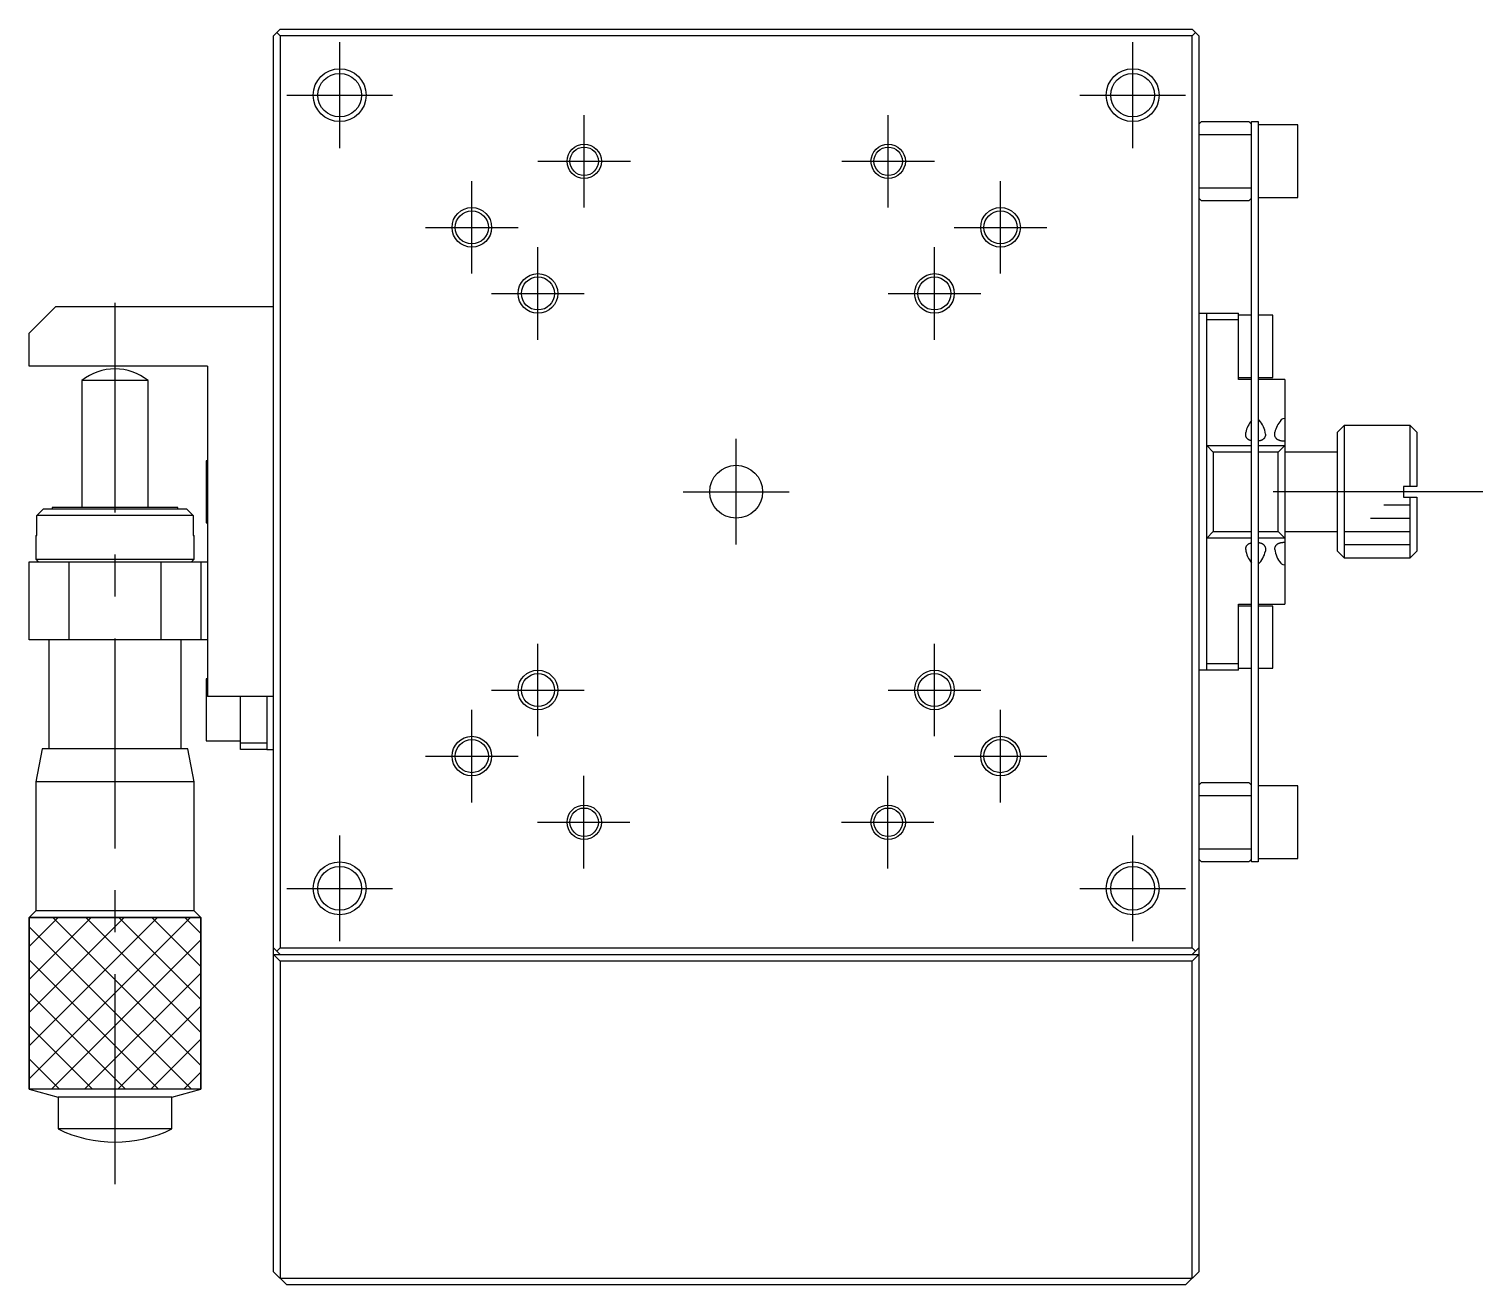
# Model space of a CAD drawing. Extents: x 0 to 388, y -8 to 269.
# Drawn here: x 83 to 193, y 91.9 to 186.9 of the extents above; entities that cross this region are included whole.
import ezdxf

# ---------------------------------------------------------------- set-up
doc = ezdxf.new("R2010")
doc.units = 0
doc.header["$LTSCALE"] = 0.5
doc.linetypes.add('CENTER', pattern=[50.8, 31.75, -6.35, 6.35, -6.35])
for name, color, linetype in [('MSM_CENTER', 1, 'CENTER'), ('MSM_CONTINUOUS', 7, 'CONTINUOUS'), ('MSM_NARROW', 5, 'CONTINUOUS')]:
    doc.layers.add(name, color=color, linetype=linetype)

msp = doc.modelspace()

# ---------------------------------------------------------------- linework, layer by layer
at = {"layer": 'MSM_CENTER'}
for p, q in [((106.5, 177.905071), (106.5, 185.905071)), ((166.5, 177.905071), (166.5, 185.905071)), ((102.5, 181.905071), (110.5, 181.905071)), ((162.5, 181.905071), (170.5, 181.905071)), ((125, 173.405071), (125, 180.405071)), ((148, 173.405071), (148, 180.405071)), ((121.5, 176.905071), (128.5, 176.905071)), ((144.5, 176.905071), (151.5, 176.905071)), ((116.5, 168.405071), (116.5, 175.405071)), ((156.5, 168.405071), (156.5, 175.405071)), ((113, 171.905071), (120, 171.905071)), ((153, 171.905071), (160, 171.905071)), ((121.5, 163.405071), (121.5, 170.405071)), ((151.5, 163.405071), (151.5, 170.405071)), ((89.5, 166.205063), (89.5, 97.705064)), ((118, 166.905071), (125, 166.905071)), ((148, 166.905071), (155, 166.905071)), ((136.5, 147.905071), (136.5, 155.905071)), ((132.5, 151.905071), (140.5, 151.905071)), ((193, 151.905071), (176, 151.905071)), ((121.5, 133.405071), (121.5, 140.405071)), ((151.5, 133.405071), (151.5, 140.405071)), ((118, 136.905071), (125, 136.905071)), ((148, 136.905071), (155, 136.905071)), ((116.5, 128.405071), (116.5, 135.405071)), ((156.5, 128.405071), (156.5, 135.405071)), ((113, 131.905071), (120, 131.905071)), ((153, 131.905071), (160, 131.905071)), ((124.963551, 123.407092), (124.963551, 130.407092)), ((147.963551, 123.407092), (147.963551, 130.407092)), ((121.463551, 126.907092), (128.463551, 126.907092)), ((144.463551, 126.907092), (151.463551, 126.907092)), ((106.5, 117.905071), (106.5, 125.905071)), ((166.5, 117.905071), (166.5, 125.905071)), ((102.5, 121.905071), (110.5, 121.905071)), ((162.5, 121.905071), (170.5, 121.905071))]:
    msp.add_line(p, q, dxfattribs=at)
at = {"layer": 'MSM_CONTINUOUS'}
for p, q in [((102, 186.905071), (101.5, 186.405071)), ((101.5, 92.905071), (101.5, 186.405071)), ((102, 186.405071), (101.75, 186.655071)), ((102, 186.905071), (171, 186.905071)), ((102, 186.405071), (102, 117.405071)), ((171, 186.405071), (102, 186.405071)), ((171.5, 186.405071), (171, 186.905071)), ((171, 186.405071), (171.25, 186.655071)), ((171, 117.405071), (171, 186.405071)), ((171.5, 186.405071), (171.5, 92.905071)), ((171.7, 179.905071), (171.5, 179.705071)), ((171.7, 179.905071), (175.3, 179.905071)), ((175.5, 179.705071), (175.3, 179.905071)), ((175.5, 179.905071), (176, 179.905071)), ((175.5, 123.905071), (175.5, 179.905071)), ((176, 179.905071), (176, 123.905071)), ((179, 179.655071), (176, 179.655071)), ((179, 174.155071), (179, 179.655071)), ((175.5, 178.905071), (171.5, 178.905071)), ((171.5, 174.905071), (175.5, 174.905071)), ((171.5, 174.105071), (171.7, 173.905071)), ((175.3, 173.905071), (171.7, 173.905071)), ((175.3, 173.905071), (175.5, 174.105071)), ((176, 174.155071), (179, 174.155071)), ((85, 165.905071), (83, 163.905071)), ((101.5, 165.905071), (85, 165.905071)), ((171.5, 165.405071), (174.5, 165.405071)), ((172.1, 138.405071), (172.1, 165.405071)), ((174.5, 160.405071), (174.5, 165.405071)), ((175.5, 165.255071), (174.5, 165.255071)), ((177.1, 165.255071), (176, 165.255071)), ((177.1, 160.555071), (177.1, 165.255071)), ((83, 161.405071), (83, 163.905071)), ((174.5, 164.905071), (172.1, 164.905071)), ((96.5, 161.405071), (83, 161.405071)), ((96.5, 161.405071), (96.5, 136.405071)), ((91.999996, 160.327562), (87.000004, 160.327562)), ((87.000004, 160.327562), (87.000004, 150.705071)), ((91.999996, 150.705071), (91.999996, 160.327562)), ((174.5, 160.555071), (175.5, 160.555071)), ((175.5, 160.405071), (174.5, 160.405071)), ((176, 160.555071), (177.1, 160.555071)), ((178, 160.405071), (176, 160.405071)), ((178, 160.405071), (178, 143.405071)), ((176.000031, 157.389386), (176.079544, 157.317755)), ((177.70113, 157.297039), (177.796292, 157.386698)), ((177.796292, 157.386698), (177.893304, 157.445405)), ((177.893304, 157.445405), (178, 157.468321)), ((175.05, 156.262765), (175.058584, 156.379733)), ((175.050102, 156.252875), (175.05, 156.262765)), ((175.051903, 156.212086), (175.050102, 156.252875)), ((175.056246, 156.172264), (175.051903, 156.212086)), ((176.549101, 156.227595), (176.544994, 156.1812)), ((176.55, 156.262798), (176.549101, 156.227595)), ((177.25, 156.262725), (177.263205, 156.409839)), ((177.250053, 156.253943), (177.25, 156.262725)), ((177.251477, 156.217752), (177.250053, 156.253943)), ((177.254917, 156.182195), (177.251477, 156.217752)), ((182.5, 156.905071), (182, 156.405071)), ((182, 147.405071), (182, 156.405071)), ((182.5, 156.905071), (182.5, 146.905071)), ((187.5, 156.905071), (182.5, 156.905071)), ((187.5, 152.305071), (187.5, 156.905071)), ((188, 156.405071), (187.5, 156.905071)), ((188, 156.405071), (188, 152.305071)), ((172.1, 155.405071), (172.6, 154.905071)), ((172.1, 155.405071), (175.5, 155.405071)), ((175.063265, 156.133538), (175.056246, 156.172264)), ((175.073098, 156.09604), (175.063265, 156.133538)), ((175.082625, 156.068215), (175.073098, 156.09604)), ((175.093981, 156.0411), (175.082625, 156.068215)), ((175.107198, 156.014772), (175.093981, 156.0411)), ((175.122312, 155.98931), (175.107198, 156.014772)), ((175.139354, 155.964792), (175.122312, 155.98931)), ((175.15836, 155.941297), (175.139354, 155.964792)), ((175.177644, 155.920611), (175.15836, 155.941297)), ((175.198718, 155.900774), (175.177644, 155.920611)), ((175.221536, 155.881846), (175.198718, 155.900774)), ((175.246056, 155.863883), (175.221536, 155.881846)), ((175.272231, 155.846942), (175.246056, 155.863883)), ((175.30002, 155.83108), (175.272231, 155.846942)), ((175.325256, 155.818299), (175.30002, 155.83108)), ((175.351755, 155.806283), (175.325256, 155.818299)), ((175.379426, 155.795056), (175.351755, 155.806283)), ((175.408178, 155.784639), (175.379426, 155.795056)), ((175.437919, 155.775053), (175.408178, 155.784639)), ((175.468556, 155.766321), (175.437919, 155.775053)), ((175.5, 155.758465), (175.468556, 155.766321)), ((176.024953, 155.743666), (176, 155.739844)), ((176, 155.405071), (178, 155.405071)), ((176.049576, 155.747955), (176.024953, 155.743666)), ((176.073817, 155.752706), (176.049576, 155.747955)), ((176.104128, 155.759449), (176.073817, 155.752706)), ((176.133789, 155.766978), (176.104128, 155.759449)), ((176.16272, 155.775277), (176.133789, 155.766978)), ((176.19084, 155.784328), (176.16272, 155.775277)), ((176.218068, 155.794114), (176.19084, 155.784328)), ((176.244323, 155.804617), (176.218068, 155.794114)), ((176.269524, 155.81582), (176.244323, 155.804617)), ((176.29359, 155.827706), (176.269524, 155.81582)), ((176.319631, 155.842096), (176.29359, 155.827706)), ((176.344311, 155.857421), (176.319631, 155.842096)), ((176.367596, 155.873635), (176.344311, 155.857421)), ((176.389451, 155.890693), (176.367596, 155.873635)), ((176.40984, 155.908551), (176.389451, 155.890693)), ((176.42873, 155.927163), (176.40984, 155.908551)), ((176.446085, 155.946484), (176.42873, 155.927163)), ((176.46506, 155.970788), (176.446085, 155.946484)), ((176.481984, 155.996167), (176.46506, 155.970788)), ((176.496899, 156.022537), (176.481984, 155.996167)), ((176.509849, 156.049816), (176.496899, 156.022537)), ((176.520878, 156.07792), (176.509849, 156.049816)), ((176.530028, 156.106766), (176.520878, 156.07792)), ((176.537343, 156.136273), (176.530028, 156.106766)), ((176.544994, 156.1812), (176.537343, 156.136273)), ((177.260464, 156.14738), (177.254917, 156.182195)), ((177.26821, 156.113416), (177.260464, 156.14738)), ((177.278246, 156.08041), (177.26821, 156.113416)), ((177.290663, 156.048471), (177.278246, 156.08041)), ((177.305552, 156.017709), (177.290663, 156.048471)), ((177.319536, 155.99364), (177.305552, 156.017709)), ((177.335301, 155.970329), (177.319536, 155.99364)), ((177.352847, 155.947844), (177.335301, 155.970329)), ((177.372173, 155.926251), (177.352847, 155.947844)), ((177.393279, 155.905618), (177.372173, 155.926251)), ((177.416165, 155.886013), (177.393279, 155.905618)), ((177.438853, 155.868886), (177.416165, 155.886013)), ((177.463139, 155.852606), (177.438853, 155.868886)), ((177.48895, 155.837215), (177.463139, 155.852606)), ((177.516213, 155.822753), (177.48895, 155.837215)), ((177.5, 154.905071), (178, 155.405071)), ((177.544855, 155.809262), (177.516213, 155.822753)), ((177.574803, 155.796784), (177.544855, 155.809262)), ((177.600911, 155.787108), (177.574803, 155.796784)), ((177.627976, 155.778111), (177.600911, 155.787108)), ((177.655911, 155.769806), (177.627976, 155.778111)), ((177.684627, 155.762204), (177.655911, 155.769806)), ((177.714037, 155.755317), (177.684627, 155.762204)), ((177.744054, 155.749159), (177.714037, 155.755317)), ((177.774591, 155.743741), (177.744054, 155.749159)), ((177.805699, 155.739048), (177.774591, 155.743741)), ((177.837362, 155.735069), (177.805699, 155.739048)), ((177.869465, 155.731807), (177.837362, 155.735069)), ((177.901894, 155.729264), (177.869465, 155.731807)), ((177.934536, 155.727444), (177.901894, 155.729264)), ((177.967276, 155.72635), (177.934536, 155.727444)), ((178, 155.725985), (177.967276, 155.72635)), ((96.4, 154.255071), (96.4, 149.555071)), ((96.5, 154.255071), (96.4, 154.255071)), ((175.5, 154.905071), (172.6, 154.905071)), ((172.6, 154.905071), (172.6, 148.905071)), ((177.5, 154.905071), (176, 154.905071)), ((177.5, 148.905071), (177.5, 154.905071)), ((182, 154.905071), (178, 154.905071)), ((187, 152.305071), (187, 151.505071)), ((188, 152.305071), (187, 152.305071)), ((94.25, 150.705071), (84.75, 150.705071)), ((84.75, 150.705071), (84.75, 150.605071)), ((94.25, 150.605071), (94.25, 150.705071)), ((187, 151.505071), (188, 151.505071)), ((187.5, 146.905071), (187.5, 151.505071)), ((188, 151.505071), (188, 147.405071)), ((83.58392, 150.105071), (84.091673, 150.605071)), ((95.41608, 150.105071), (83.58392, 150.105071)), ((83.58392, 148.605071), (83.58392, 150.105071)), ((84.091673, 150.605071), (94.908327, 150.605071)), ((94.908327, 150.605071), (95.41608, 150.105071)), ((95.41608, 150.105071), (95.41608, 148.605071)), ((83.5, 148.605071), (83.58392, 148.605071)), ((83.5, 148.605071), (83.5, 146.805071)), ((95.41608, 148.605071), (95.5, 148.605071)), ((95.5, 146.805071), (95.5, 148.605071)), ((96.4, 149.555071), (96.5, 149.555071)), ((172.6, 148.905071), (172.1, 148.405071)), ((172.6, 148.905071), (175.5, 148.905071)), ((176, 148.905071), (177.5, 148.905071)), ((178, 148.405071), (177.5, 148.905071)), ((178, 148.905071), (182, 148.905071)), ((175.5, 148.405071), (172.1, 148.405071)), ((175.05, 147.547478), (175.050003, 147.54953)), ((175.050003, 147.54953), (175.051032, 147.58513)), ((175.051032, 147.58513), (175.053976, 147.62013)), ((175.053976, 147.62013), (175.058921, 147.65443)), ((175.058921, 147.65443), (175.065954, 147.687928)), ((175.065954, 147.687928), (175.075163, 147.720525)), ((175.075163, 147.720525), (175.086634, 147.75212)), ((175.086634, 147.75212), (175.100454, 147.782611)), ((175.100454, 147.782611), (175.113389, 147.806352)), ((175.113389, 147.806352), (175.12801, 147.829402)), ((175.12801, 147.829402), (175.144317, 147.851698)), ((175.144317, 147.851698), (175.162309, 147.873179)), ((175.162309, 147.873179), (175.181986, 147.893782)), ((175.181986, 147.893782), (175.203346, 147.913446)), ((175.203346, 147.913446), (175.226389, 147.932108)), ((175.226389, 147.932108), (175.248149, 147.947717)), ((175.248149, 147.947717), (175.271336, 147.96259)), ((175.271336, 147.96259), (175.295877, 147.976695)), ((175.295877, 147.976695), (175.321701, 147.990004)), ((175.321701, 147.990004), (175.348735, 148.002485)), ((175.348735, 148.002485), (175.376907, 148.014108)), ((175.376907, 148.014108), (175.406144, 148.024842)), ((175.406144, 148.024842), (175.436374, 148.034658)), ((175.436374, 148.034658), (175.46772, 148.04361)), ((175.46772, 148.04361), (175.5, 148.051676)), ((178, 148.405071), (176, 148.405071)), ((176, 148.070298), (176.032393, 148.065225)), ((176.032393, 148.065225), (176.064279, 148.059342)), ((176.064279, 148.059342), (176.095556, 148.052661)), ((176.095556, 148.052661), (176.126119, 148.045193)), ((176.126119, 148.045193), (176.155863, 148.036953)), ((176.155863, 148.036953), (176.184684, 148.027952)), ((176.184684, 148.027952), (176.212478, 148.018204)), ((176.212478, 148.018204), (176.239197, 148.007708)), ((176.239197, 148.007708), (176.264948, 147.99643)), ((176.264948, 147.99643), (176.289679, 147.984395)), ((176.289679, 147.984395), (176.313337, 147.971631)), ((176.313337, 147.971631), (176.335871, 147.958165)), ((176.335871, 147.958165), (176.357229, 147.944023)), ((176.357229, 147.944023), (176.37736, 147.929233)), ((176.37736, 147.929233), (176.400589, 147.910024)), ((176.400589, 147.910024), (176.422064, 147.88979)), ((176.422064, 147.88979), (176.441779, 147.868598)), ((176.441779, 147.868598), (176.459731, 147.846513)), ((176.459731, 147.846513), (176.475916, 147.823601)), ((176.475916, 147.823601), (176.49033, 147.799927)), ((176.49033, 147.799927), (176.505689, 147.769806)), ((176.505689, 147.769806), (176.51861, 147.738514)), ((176.51861, 147.738514), (176.529182, 147.70616)), ((176.529182, 147.70616), (176.537489, 147.672848)), ((176.537489, 147.672848), (176.54362, 147.638686)), ((176.55, 147.547353), (176.539225, 147.415312)), ((176.54362, 147.638686), (176.54766, 147.603779)), ((176.54766, 147.603779), (176.549696, 147.568233)), ((176.549696, 147.568233), (176.55, 147.547353)), ((177.25, 147.547469), (177.251044, 147.585302)), ((177.251044, 147.585302), (177.254591, 147.625358)), ((177.254591, 147.625358), (177.260781, 147.664465)), ((177.260781, 147.664465), (177.269745, 147.702471)), ((177.269745, 147.702471), (177.281617, 147.739227)), ((177.281617, 147.739227), (177.296527, 147.774582)), ((177.296527, 147.774582), (177.309083, 147.798835)), ((177.309083, 147.798835), (177.32335, 147.822393)), ((177.32335, 147.822393), (177.339332, 147.845192)), ((177.339332, 147.845192), (177.357029, 147.867169)), ((177.357029, 147.867169), (177.376446, 147.888259)), ((177.376446, 147.888259), (177.397584, 147.908398)), ((177.397584, 147.908398), (177.420445, 147.927522)), ((177.420445, 147.927522), (177.442087, 147.943529)), ((177.442087, 147.943529), (177.465195, 147.958789)), ((177.465195, 147.958789), (177.489694, 147.97327)), ((177.489694, 147.97327), (177.515514, 147.986939)), ((177.515514, 147.986939), (177.542582, 147.999765)), ((177.542582, 147.999765), (177.570825, 148.011716)), ((177.570825, 148.011716), (177.600171, 148.02276)), ((177.600171, 148.02276), (177.630548, 148.032863)), ((177.630548, 148.032863), (177.657451, 148.040794)), ((177.657451, 148.040794), (177.685172, 148.04808)), ((177.685172, 148.04808), (177.713621, 148.054713)), ((177.713621, 148.054713), (177.742707, 148.060685)), ((177.742707, 148.060685), (177.772342, 148.06599)), ((177.772342, 148.06599), (177.802436, 148.070619)), ((177.802436, 148.070619), (177.832899, 148.074565)), ((177.832899, 148.074565), (177.863642, 148.077821)), ((177.863642, 148.077821), (177.897397, 148.08059)), ((177.897397, 148.08059), (177.931464, 148.08257)), ((177.931464, 148.08257), (177.965709, 148.083759)), ((177.965709, 148.083759), (178, 148.084156)), ((182, 147.405071), (182.5, 146.905071)), ((187.5, 146.905071), (188, 147.405071)), ((83, 140.705071), (83, 146.605071)), ((83, 146.605071), (96.5, 146.605071)), ((83.5, 146.805071), (95.5, 146.805071)), ((83.5, 146.805071), (83.7, 146.605071)), ((86, 146.605071), (86, 140.705071)), ((93, 140.705071), (93, 146.605071)), ((95.3, 146.605071), (95.5, 146.805071)), ((96, 146.605071), (96, 140.705071)), ((177.797867, 146.422379), (177.70619, 146.507248)), ((177.886628, 146.367642), (177.797867, 146.422379)), ((178, 146.34182), (177.886628, 146.367642)), ((182.5, 146.905071), (187.5, 146.905071)), ((174.5, 138.405071), (174.5, 143.405071)), ((174.5, 143.405071), (175.5, 143.405071)), ((175.5, 143.255071), (174.5, 143.255071)), ((176, 143.405071), (178, 143.405071)), ((177.1, 143.255071), (176, 143.255071)), ((177.1, 138.555071), (177.1, 143.255071)), ((96.5, 140.705071), (83, 140.705071)), ((84.5, 140.705071), (84.5, 132.455071)), ((94.5, 132.455071), (94.5, 140.705071)), ((172.1, 138.905071), (174.5, 138.905071)), ((96.4, 137.755071), (96.4, 133.055071)), ((96.5, 137.755071), (96.4, 137.755071)), ((174.5, 138.405071), (171.5, 138.405071)), ((174.5, 138.555071), (175.5, 138.555071)), ((176, 138.555071), (177.1, 138.555071)), ((101.5, 136.405071), (96.5, 136.405071)), ((99, 132.405071), (99, 136.405071)), ((101, 136.405071), (101, 132.405069)), ((84.000003, 132.455071), (83.500004, 129.955072)), ((94.999997, 132.455071), (84.000003, 132.455071)), ((95.499996, 129.955072), (94.999997, 132.455071)), ((96.4, 133.055071), (99, 133.055071)), ((99, 132.905071), (101, 132.905071)), ((101, 132.405069), (99, 132.405071)), ((101, 132.405069), (101.5, 132.405069)), ((95.499996, 129.955072), (83.500004, 129.955072)), ((83.500004, 129.955072), (83.500004, 120.205067)), ((95.499996, 120.205067), (95.499996, 129.955072)), ((171.7, 129.905071), (171.5, 129.705071)), ((171.7, 129.905071), (175.3, 129.905071)), ((175.5, 129.705071), (175.3, 129.905071)), ((175.5, 128.905071), (171.5, 128.905071)), ((179, 129.655071), (176, 129.655071)), ((179, 124.155071), (179, 129.655071)), ((171.5, 124.905071), (175.5, 124.905071)), ((171.5, 124.105071), (171.7, 123.905071)), ((175.3, 123.905071), (171.7, 123.905071)), ((175.3, 123.905071), (175.5, 124.105071)), ((176, 123.905071), (175.5, 123.905071)), ((176, 124.155071), (179, 124.155071)), ((83.500004, 120.205067), (83.000001, 119.705065)), ((95.499996, 120.205067), (83.500004, 120.205067)), ((95.999999, 119.705065), (95.499996, 120.205067)), ((83.000001, 119.705065), (95.999999, 119.705065)), ((83.000001, 106.705064), (83.000001, 119.705065)), ((95.999999, 119.705065), (95.999999, 106.705064)), ((101.5, 117.405071), (102, 116.905071)), ((101.5, 116.905071), (102, 116.405071)), ((101.5, 116.905071), (171.5, 116.905071)), ((101.75, 117.155071), (102, 117.405071)), ((102, 117.405071), (171, 117.405071)), ((171.25, 117.155071), (171, 117.405071)), ((171, 116.905071), (171.5, 117.405071)), ((171, 116.405071), (171.5, 116.905071)), ((102, 116.405071), (102, 92.405071)), ((171, 116.405071), (102, 116.405071)), ((171, 92.405071), (171, 116.405071)), ((83.000001, 106.705064), (85.2, 106.115576)), ((95.999999, 106.705064), (83.000001, 106.705064)), ((93.8, 106.115576), (95.999999, 106.705064)), ((93.8, 106.115576), (85.2, 106.115576)), ((85.2, 106.115576), (85.2, 103.705065)), ((93.8, 103.705065), (93.8, 106.115576)), ((93.8, 103.705065), (85.2, 103.705065)), ((102.5, 91.905071), (101.5, 92.905071)), ((102, 92.405071), (171, 92.405071)), ((171.5, 92.905071), (170.5, 91.905071)), ((170.5, 91.905071), (102.5, 91.905071))]:
    msp.add_line(p, q, dxfattribs=at)
for centre, radius in [((106.5, 181.905071), 1.65), ((166.5, 181.905071), 1.65), ((125, 176.905071), 1.075), ((148, 176.905071), 1.075), ((116.5, 171.905071), 1.25), ((156.5, 171.905071), 1.25), ((121.5, 166.905071), 1.25), ((151.5, 166.905071), 1.25), ((136.5, 151.905071), 2), ((121.5, 136.905071), 1.25), ((151.5, 136.905071), 1.25), ((116.5, 131.905071), 1.25), ((156.5, 131.905071), 1.25), ((125, 126.905071), 1.075), ((148, 126.905071), 1.075), ((106.5, 121.905071), 1.65), ((166.5, 121.905071), 1.65)]:
    msp.add_circle(centre, radius, dxfattribs=at)
for centre, radius, start, end in [((89.499997, 157.205066), 3.999997, 51.317795, 128.682173), ((174.70587, 156.07279), 1.853893, 5.88266192, 42.18611397), ((177.013188, 156.002285), 1.990715, 139.47983532, 169.07029629), ((179.200148, 156.005438), 1.978709, 139.25077852, 168.20700869), ((176.879747, 147.729889), 1.838817, 185.693117, 221.386932), ((174.693711, 147.772391), 1.879742, 314.02564064, 349.04943393), ((179.100082, 147.738682), 1.859937, 185.90079989, 221.4590073), ((89.499998, 112.450065), 9.745001, 243.816215, 296.183798)]:
    msp.add_arc(centre, radius, start, end, dxfattribs=at)
at = {"layer": 'MSM_NARROW'}
for p, q in [((185.5, 150.905071), (187.5, 150.905071)), ((184.5, 149.905071), (187.5, 149.905071)), ((182.5, 148.905071), (187.5, 148.905071)), ((182.5, 147.905071), (187.5, 147.905071)), ((95.999999, 119.705065), (83.000001, 119.705065)), ((83.000001, 119.705065), (83.000001, 106.705064)), ((83.000001, 117.500001), (85.205065, 119.705065)), ((83.000001, 115.000001), (87.705065, 119.705065)), ((83.000001, 112.500001), (90.205065, 119.705065)), ((83.000001, 110.000001), (92.705065, 119.705065)), ((83.000001, 107.500001), (95.205065, 119.705065)), ((83.000001, 118.999999), (95.294936, 106.705064)), ((84.794935, 119.705065), (95.999999, 108.500001)), ((87.294935, 119.705065), (95.999999, 111.000001)), ((89.794935, 119.705065), (95.999999, 113.500001)), ((92.294935, 119.705065), (95.999999, 116.000001)), ((94.794935, 119.705065), (95.999999, 118.500001)), ((95.999999, 106.705064), (95.999999, 119.705065)), ((84.705064, 106.705064), (95.999999, 117.999999)), ((83.000001, 116.499999), (92.794936, 106.705064)), ((87.205064, 106.705064), (95.999999, 115.499999)), ((83.000001, 113.999999), (90.294936, 106.705064)), ((89.705064, 106.705064), (95.999999, 112.999999)), ((83.000001, 111.499999), (87.794936, 106.705064)), ((92.205064, 106.705064), (95.999999, 110.499999)), ((83.000001, 108.999999), (85.294936, 106.705064)), ((94.705064, 106.705064), (95.999999, 107.999999)), ((95.999999, 106.705064), (83.000001, 106.705064))]:
    msp.add_line(p, q, dxfattribs=at)
for centre, radius in [((106.5, 181.905071), 2), ((166.5, 181.905071), 2), ((125, 176.905071), 1.3), ((148, 176.905071), 1.3), ((116.5, 171.905071), 1.5), ((156.5, 171.905071), 1.5), ((121.5, 166.905071), 1.5), ((151.5, 166.905071), 1.5), ((121.5, 136.905071), 1.5), ((151.5, 136.905071), 1.5), ((116.5, 131.905071), 1.5), ((156.5, 131.905071), 1.5), ((125, 126.905071), 1.3), ((148, 126.905071), 1.3), ((106.5, 121.905071), 2), ((166.5, 121.905071), 2)]:
    msp.add_circle(centre, radius, dxfattribs=at)

doc.saveas('drawing.dxf')
